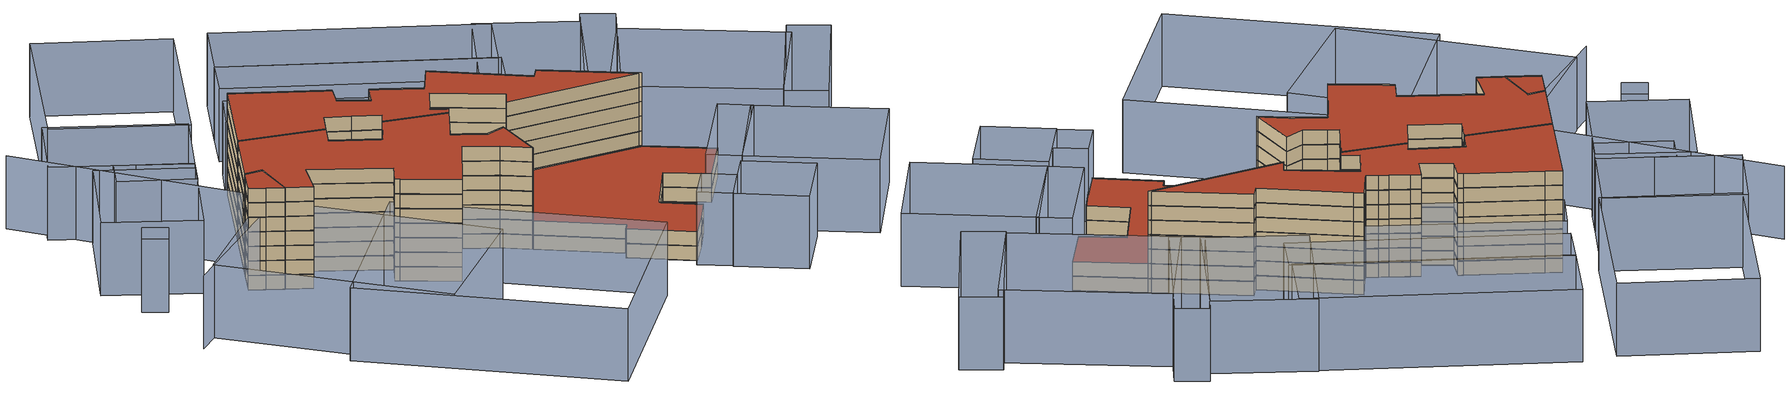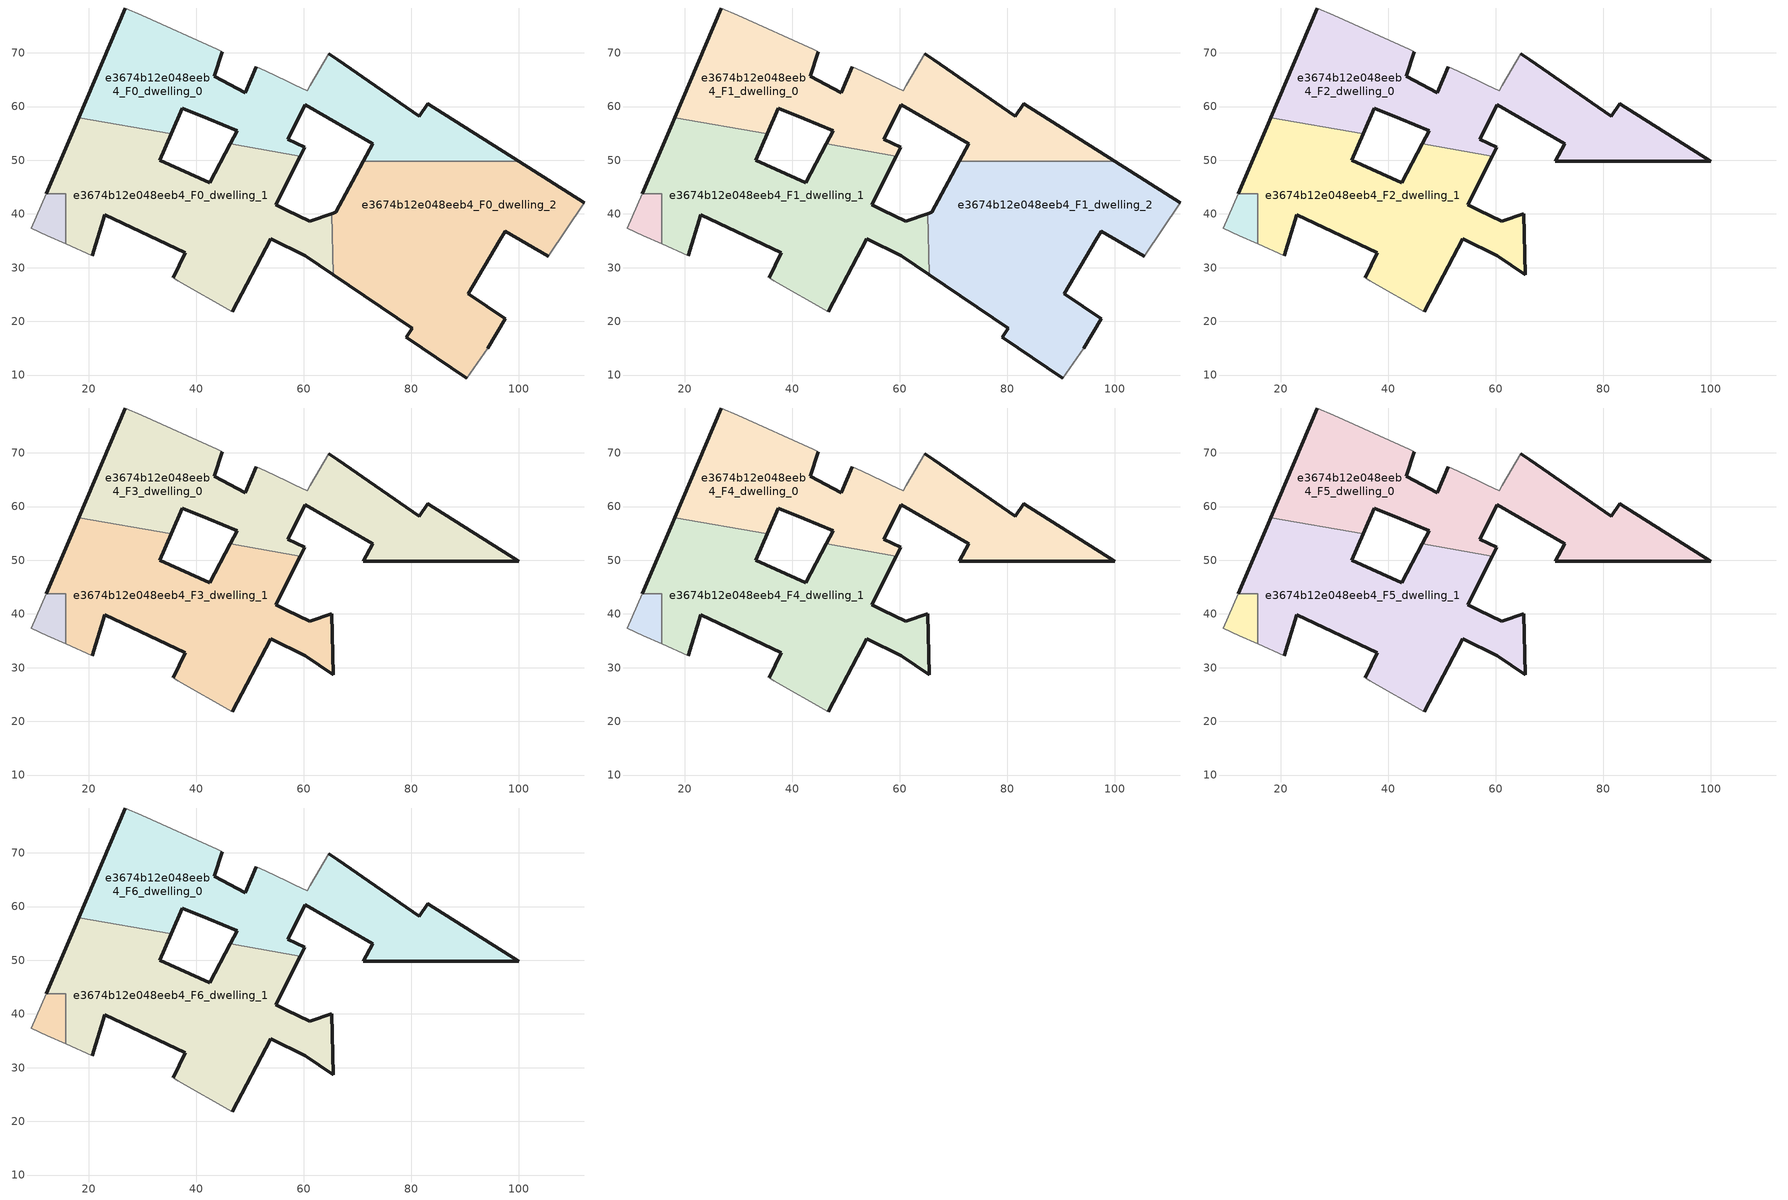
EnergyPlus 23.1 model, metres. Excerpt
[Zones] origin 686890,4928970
e3674b12e048eeb4_F0_dwelling_0
 floor ground (EU_floor_Construction): 100.01,49.8 83.11,60.48 81.51,58.16 66.29,68.72 64.63,69.87 61.23,63.95 60.64,62.93 58.44,63.97 56.71,64.78 52.98,66.54 51.15,67.4 49.09,62.6 43.3,65.66 44.86,70.22 43.85,70.68 29.83,76.98 26.78,78.35 18.08,57.95 35.32,54.96 37.35,59.65 42.24,57.7 47.65,55.53 46.34,53.04 59.38,50.78 60.2,52.39 56.98,53.87 60.31,60.36 72.86,53.03 71.11,49.8 z0
 wall outside (EU_wall_Construction): 71.11,49.8 72.86,53.03 60.31,60.36 56.98,53.87 60.2,52.39 59.38,50.78 / 46.34,53.04 47.65,55.53 42.24,57.7 37.35,59.65 35.32,54.96 / 18.08,57.95 26.78,78.35 / 44.86,70.22 43.3,65.66 49.09,62.6 51.15,67.4 / 64.63,69.87 66.29,68.72 81.51,58.16 83.11,60.48 100.01,49.8 z0:3
 wall adiabatic (EU_wall_Construction): 26.78,78.35 29.83,76.98 43.85,70.68 44.86,70.22 / 51.15,67.4 52.98,66.54 56.71,64.78 58.44,63.97 60.64,62.93 61.23,63.95 64.63,69.87 z0:3
 wall to e3674b12e048eeb4_F0_dwelling_2 (EU_wall_Construction): 100.01,49.8 71.11,49.8 z0:3
 wall to e3674b12e048eeb4_F0_dwelling_1 (EU_wall_Construction): 59.38,50.78 46.34,53.04 / 35.32,54.96 18.08,57.95 z0:3
e3674b12e048eeb4_F0_dwelling_1
 floor ground (EU_floor_Construction): 65.51,28.68 65.23,40.03 61.15,38.6 56.82,40.73 54.76,41.74 59.38,50.78 46.34,53.04 42.51,45.77 33.17,50 35.32,54.96 18.08,57.95 17.59,56.8 12.02,43.74 15.68,43.74 15.68,34.43 20.57,32.19 22.9,39.88 37.9,32.77 35.69,28.11 36.53,27.53 46.72,21.82 53.88,35.35 60.3,32.21 z0
 wall outside (EU_wall_Construction): 12.02,43.74 17.59,56.8 18.08,57.95 / 35.32,54.96 33.17,50 42.51,45.77 46.34,53.04 / 59.38,50.78 54.76,41.74 56.82,40.73 61.15,38.6 65.23,40.03 / 65.51,28.68 60.3,32.21 53.88,35.35 46.72,21.82 / 35.69,28.11 37.9,32.77 22.9,39.88 20.57,32.19 z0:3
 wall adiabatic (EU_wall_Construction): 46.72,21.82 36.53,27.53 35.69,28.11 / 20.57,32.19 15.68,34.43 z0:3
 wall to e3674b12e048eeb4_F0_circulation (EU_wall_Construction): 15.68,34.43 15.68,43.74 12.02,43.74 z0:3
 wall to e3674b12e048eeb4_F0_dwelling_2 (EU_wall_Construction): 65.23,40.03 65.51,28.68 z0:3
e3674b12e048eeb4_F0_dwelling_2
 floor ground (EU_floor_Construction): 97.51,20.45 90.6,25.19 96.52,35.07 97.55,36.79 105.5,32.09 112.18,42.12 100.01,49.8 71.11,49.8 69.71,47.22 65.94,40.28 65.23,40.03 65.51,28.68 80.18,18.76 79.09,17.04 90.37,9.46 94.22,15.02 z0
 wall outside (EU_wall_Construction): 105.5,32.09 97.55,36.79 96.52,35.07 90.6,25.19 97.51,20.45 94.22,15.02 / 90.37,9.46 79.09,17.04 80.18,18.76 65.51,28.68 / 65.23,40.03 65.94,40.28 69.71,47.22 71.11,49.8 / 100.01,49.8 112.18,42.12 z0:3
 wall adiabatic (EU_wall_Construction): 94.22,15.02 90.37,9.46 / 112.18,42.12 105.5,32.09 z0:3
e3674b12e048eeb4_F0_circulation
 floor ground (EU_floor_Construction): 15.68,34.43 15.68,43.74 12.02,43.74 9.29,37.35 12.27,35.99 z0
 wall adiabatic (EU_wall_Construction): 15.68,34.43 12.27,35.99 9.29,37.35 12.02,43.74 z0:3
e3674b12e048eeb4_F1_dwelling_0
 floor to e3674b12e048eeb4_F0_dwelling_0 (EU_floor_Construction): 100.01,49.8 83.11,60.48 81.51,58.16 66.29,68.72 64.63,69.87 61.23,63.95 60.64,62.93 58.44,63.97 56.71,64.78 52.98,66.54 51.15,67.4 49.09,62.6 43.3,65.66 44.86,70.22 43.85,70.68 29.83,76.98 26.78,78.35 18.08,57.95 35.32,54.96 37.35,59.65 42.24,57.7 47.65,55.53 46.34,53.04 59.38,50.78 60.2,52.39 56.98,53.87 60.31,60.36 72.86,53.03 71.11,49.8 z3
 wall outside (EU_wall_Construction): 71.11,49.8 72.86,53.03 60.31,60.36 56.98,53.87 60.2,52.39 59.38,50.78 / 46.34,53.04 47.65,55.53 42.24,57.7 37.35,59.65 35.32,54.96 / 18.08,57.95 26.78,78.35 / 44.86,70.22 43.3,65.66 49.09,62.6 51.15,67.4 / 64.63,69.87 66.29,68.72 81.51,58.16 83.11,60.48 100.01,49.8 z3:6
 wall adiabatic (EU_wall_Construction): 26.78,78.35 29.83,76.98 43.85,70.68 44.86,70.22 / 51.15,67.4 52.98,66.54 56.71,64.78 58.44,63.97 60.64,62.93 61.23,63.95 64.63,69.87 z3:6
 wall to e3674b12e048eeb4_F1_dwelling_2 (EU_wall_Construction): 100.01,49.8 71.11,49.8 z3:6
 wall to e3674b12e048eeb4_F1_dwelling_1 (EU_wall_Construction): 59.38,50.78 46.34,53.04 / 35.32,54.96 18.08,57.95 z3:6
e3674b12e048eeb4_F1_dwelling_1
 floor to e3674b12e048eeb4_F0_dwelling_1 (EU_floor_Construction): 65.51,28.68 65.23,40.03 61.15,38.6 56.82,40.73 54.76,41.74 59.38,50.78 46.34,53.04 42.51,45.77 33.17,50 35.32,54.96 18.08,57.95 17.59,56.8 12.02,43.74 15.68,43.74 15.68,34.43 20.57,32.19 22.9,39.88 37.9,32.77 35.69,28.11 36.53,27.53 46.72,21.82 53.88,35.35 60.3,32.21 z3
 wall outside (EU_wall_Construction): 12.02,43.74 17.59,56.8 18.08,57.95 / 35.32,54.96 33.17,50 42.51,45.77 46.34,53.04 / 59.38,50.78 54.76,41.74 56.82,40.73 61.15,38.6 65.23,40.03 / 65.51,28.68 60.3,32.21 53.88,35.35 46.72,21.82 / 35.69,28.11 37.9,32.77 22.9,39.88 20.57,32.19 z3:6
 wall adiabatic (EU_wall_Construction): 46.72,21.82 36.53,27.53 35.69,28.11 / 20.57,32.19 15.68,34.43 z3:6
 wall to e3674b12e048eeb4_F1_circulation (EU_wall_Construction): 15.68,34.43 15.68,43.74 12.02,43.74 z3:6
 wall to e3674b12e048eeb4_F1_dwelling_2 (EU_wall_Construction): 65.23,40.03 65.51,28.68 z3:6
e3674b12e048eeb4_F1_dwelling_2
 floor to e3674b12e048eeb4_F0_dwelling_2 (EU_floor_Construction): 97.51,20.45 90.6,25.19 96.52,35.07 97.55,36.79 105.5,32.09 112.18,42.12 100.01,49.8 71.11,49.8 69.71,47.22 65.94,40.28 65.23,40.03 65.51,28.68 80.18,18.76 79.09,17.04 90.37,9.46 94.22,15.02 z3
 wall outside (EU_wall_Construction): 105.5,32.09 97.55,36.79 96.52,35.07 90.6,25.19 97.51,20.45 94.22,15.02 / 90.37,9.46 79.09,17.04 80.18,18.76 65.51,28.68 / 65.23,40.03 65.94,40.28 69.71,47.22 71.11,49.8 / 100.01,49.8 112.18,42.12 z3:6
 wall adiabatic (EU_wall_Construction): 94.22,15.02 90.37,9.46 / 112.18,42.12 105.5,32.09 z3:6
 roof outside (EU_roof_Construction): 112.18,42.12 105.5,32.09 97.55,36.79 96.52,35.07 90.6,25.19 97.51,20.45 94.22,15.02 90.37,9.46 79.09,17.04 80.18,18.76 65.51,28.68 65.23,40.03 65.94,40.28 69.71,47.22 71.11,49.8 100.01,49.8 z6
e3674b12e048eeb4_F1_circulation
 floor to e3674b12e048eeb4_F0_circulation (EU_floor_Construction): 15.68,34.43 15.68,43.74 12.02,43.74 9.29,37.35 12.27,35.99 z3
 wall adiabatic (EU_wall_Construction): 15.68,34.43 12.27,35.99 9.29,37.35 12.02,43.74 z3:6
e3674b12e048eeb4_F2_dwelling_0
 floor to e3674b12e048eeb4_F1_dwelling_0 (EU_floor_Construction): 100.01,49.8 83.11,60.48 81.51,58.16 66.29,68.72 64.63,69.87 61.23,63.95 60.64,62.93 58.44,63.97 56.71,64.78 52.98,66.54 51.15,67.4 49.09,62.6 43.3,65.66 44.86,70.22 43.85,70.68 29.83,76.98 26.78,78.35 18.08,57.95 35.32,54.96 37.35,59.65 42.24,57.7 47.65,55.53 46.34,53.04 59.38,50.78 60.2,52.39 56.98,53.87 60.31,60.36 72.86,53.03 71.11,49.8 z6
 wall outside (EU_wall_Construction): 46.34,53.04 47.65,55.53 42.24,57.7 37.35,59.65 35.32,54.96 / 18.08,57.95 26.78,78.35 / 44.86,70.22 43.3,65.66 49.09,62.6 51.15,67.4 / 64.63,69.87 66.29,68.72 81.51,58.16 83.11,60.48 100.01,49.8 71.11,49.8 72.86,53.03 60.31,60.36 56.98,53.87 60.2,52.39 59.38,50.78 z6:9
 wall adiabatic (EU_wall_Construction): 26.78,78.35 29.83,76.98 43.85,70.68 44.86,70.22 / 51.15,67.4 52.98,66.54 56.71,64.78 58.44,63.97 60.64,62.93 61.23,63.95 64.63,69.87 z6:9
 wall to e3674b12e048eeb4_F2_dwelling_1 (EU_wall_Construction): 59.38,50.78 46.34,53.04 / 35.32,54.96 18.08,57.95 z6:9
e3674b12e048eeb4_F2_dwelling_1
 floor to e3674b12e048eeb4_F1_dwelling_1 (EU_floor_Construction): 65.51,28.68 65.23,40.03 61.15,38.6 56.82,40.73 54.76,41.74 59.38,50.78 46.34,53.04 42.51,45.77 33.17,50 35.32,54.96 18.08,57.95 17.59,56.8 12.02,43.74 15.68,43.74 15.68,34.43 20.57,32.19 22.9,39.88 37.9,32.77 35.69,28.11 36.53,27.53 46.72,21.82 53.88,35.35 60.3,32.21 z6
 wall outside (EU_wall_Construction): 12.02,43.74 17.59,56.8 18.08,57.95 / 35.32,54.96 33.17,50 42.51,45.77 46.34,53.04 / 59.38,50.78 54.76,41.74 56.82,40.73 61.15,38.6 65.23,40.03 65.51,28.68 60.3,32.21 53.88,35.35 46.72,21.82 / 35.69,28.11 37.9,32.77 22.9,39.88 20.57,32.19 z6:9
 wall adiabatic (EU_wall_Construction): 46.72,21.82 36.53,27.53 35.69,28.11 / 20.57,32.19 15.68,34.43 z6:9
 wall to e3674b12e048eeb4_F2_circulation (EU_wall_Construction): 15.68,34.43 15.68,43.74 12.02,43.74 z6:9
e3674b12e048eeb4_F2_circulation
 floor to e3674b12e048eeb4_F1_circulation (EU_floor_Construction): 15.68,34.43 15.68,43.74 12.02,43.74 9.29,37.35 12.27,35.99 z6
 wall adiabatic (EU_wall_Construction): 15.68,34.43 12.27,35.99 9.29,37.35 12.02,43.74 z6:9
e3674b12e048eeb4_F3_dwelling_0
 floor to e3674b12e048eeb4_F2_dwelling_0 (EU_floor_Construction): 100.01,49.8 83.11,60.48 81.51,58.16 66.29,68.72 64.63,69.87 61.23,63.95 60.64,62.93 58.44,63.97 56.71,64.78 52.98,66.54 51.15,67.4 49.09,62.6 43.3,65.66 44.86,70.22 43.85,70.68 29.83,76.98 26.78,78.35 18.08,57.95 35.32,54.96 37.35,59.65 42.24,57.7 47.65,55.53 46.34,53.04 59.38,50.78 60.2,52.39 56.98,53.87 60.31,60.36 72.86,53.03 71.11,49.8 z9
 wall outside (EU_wall_Construction): 46.34,53.04 47.65,55.53 42.24,57.7 37.35,59.65 35.32,54.96 / 18.08,57.95 26.78,78.35 / 44.86,70.22 43.3,65.66 49.09,62.6 51.15,67.4 / 64.63,69.87 66.29,68.72 81.51,58.16 83.11,60.48 100.01,49.8 71.11,49.8 72.86,53.03 60.31,60.36 56.98,53.87 60.2,52.39 59.38,50.78 z9:12
 wall adiabatic (EU_wall_Construction): 26.78,78.35 29.83,76.98 43.85,70.68 44.86,70.22 / 51.15,67.4 52.98,66.54 56.71,64.78 58.44,63.97 60.64,62.93 61.23,63.95 64.63,69.87 z9:12
 wall to e3674b12e048eeb4_F3_dwelling_1 (EU_wall_Construction): 59.38,50.78 46.34,53.04 / 35.32,54.96 18.08,57.95 z9:12
e3674b12e048eeb4_F3_dwelling_1
 floor to e3674b12e048eeb4_F2_dwelling_1 (EU_floor_Construction): 65.51,28.68 65.23,40.03 61.15,38.6 56.82,40.73 54.76,41.74 59.38,50.78 46.34,53.04 42.51,45.77 33.17,50 35.32,54.96 18.08,57.95 17.59,56.8 12.02,43.74 15.68,43.74 15.68,34.43 20.57,32.19 22.9,39.88 37.9,32.77 35.69,28.11 36.53,27.53 46.72,21.82 53.88,35.35 60.3,32.21 z9
 wall outside (EU_wall_Construction): 12.02,43.74 17.59,56.8 18.08,57.95 / 35.32,54.96 33.17,50 42.51,45.77 46.34,53.04 / 59.38,50.78 54.76,41.74 56.82,40.73 61.15,38.6 65.23,40.03 65.51,28.68 60.3,32.21 53.88,35.35 46.72,21.82 / 35.69,28.11 37.9,32.77 22.9,39.88 20.57,32.19 z9:12
 wall adiabatic (EU_wall_Construction): 46.72,21.82 36.53,27.53 35.69,28.11 / 20.57,32.19 15.68,34.43 z9:12
 wall to e3674b12e048eeb4_F3_circulation (EU_wall_Construction): 15.68,34.43 15.68,43.74 12.02,43.74 z9:12
e3674b12e048eeb4_F3_circulation
 floor to e3674b12e048eeb4_F2_circulation (EU_floor_Construction): 15.68,34.43 15.68,43.74 12.02,43.74 9.29,37.35 12.27,35.99 z9
 wall adiabatic (EU_wall_Construction): 15.68,34.43 12.27,35.99 9.29,37.35 12.02,43.74 z9:12
e3674b12e048eeb4_F4_dwelling_0
 floor to e3674b12e048eeb4_F3_dwelling_0 (EU_floor_Construction): 100.01,49.8 83.11,60.48 81.51,58.16 66.29,68.72 64.63,69.87 61.23,63.95 60.64,62.93 58.44,63.97 56.71,64.78 52.98,66.54 51.15,67.4 49.09,62.6 43.3,65.66 44.86,70.22 43.85,70.68 29.83,76.98 26.78,78.35 18.08,57.95 35.32,54.96 37.35,59.65 42.24,57.7 47.65,55.53 46.34,53.04 59.38,50.78 60.2,52.39 56.98,53.87 60.31,60.36 72.86,53.03 71.11,49.8 z12
 wall outside (EU_wall_Construction): 46.34,53.04 47.65,55.53 42.24,57.7 37.35,59.65 35.32,54.96 / 18.08,57.95 26.78,78.35 / 44.86,70.22 43.3,65.66 49.09,62.6 51.15,67.4 / 64.63,69.87 66.29,68.72 81.51,58.16 83.11,60.48 100.01,49.8 71.11,49.8 72.86,53.03 60.31,60.36 56.98,53.87 60.2,52.39 59.38,50.78 z12:15
 wall adiabatic (EU_wall_Construction): 26.78,78.35 29.83,76.98 43.85,70.68 44.86,70.22 / 51.15,67.4 52.98,66.54 56.71,64.78 58.44,63.97 60.64,62.93 61.23,63.95 64.63,69.87 z12:15
 wall to e3674b12e048eeb4_F4_dwelling_1 (EU_wall_Construction): 59.38,50.78 46.34,53.04 / 35.32,54.96 18.08,57.95 z12:15
e3674b12e048eeb4_F4_dwelling_1
 floor to e3674b12e048eeb4_F3_dwelling_1 (EU_floor_Construction): 65.51,28.68 65.23,40.03 61.15,38.6 56.82,40.73 54.76,41.74 59.38,50.78 46.34,53.04 42.51,45.77 33.17,50 35.32,54.96 18.08,57.95 17.59,56.8 12.02,43.74 15.68,43.74 15.68,34.43 20.57,32.19 22.9,39.88 37.9,32.77 35.69,28.11 36.53,27.53 46.72,21.82 53.88,35.35 60.3,32.21 z12
 wall outside (EU_wall_Construction): 12.02,43.74 17.59,56.8 18.08,57.95 / 35.32,54.96 33.17,50 42.51,45.77 46.34,53.04 / 59.38,50.78 54.76,41.74 56.82,40.73 61.15,38.6 65.23,40.03 65.51,28.68 60.3,32.21 53.88,35.35 46.72,21.82 / 35.69,28.11 37.9,32.77 22.9,39.88 20.57,32.19 z12:15
 wall adiabatic (EU_wall_Construction): 46.72,21.82 36.53,27.53 35.69,28.11 / 20.57,32.19 15.68,34.43 z12:15
 wall to e3674b12e048eeb4_F4_circulation (EU_wall_Construction): 15.68,34.43 15.68,43.74 12.02,43.74 z12:15
e3674b12e048eeb4_F4_circulation
 floor to e3674b12e048eeb4_F3_circulation (EU_floor_Construction): 15.68,34.43 15.68,43.74 12.02,43.74 9.29,37.35 12.27,35.99 z12
 wall adiabatic (EU_wall_Construction): 15.68,34.43 12.27,35.99 9.29,37.35 12.02,43.74 z12:15
e3674b12e048eeb4_F5_dwelling_0
 floor to e3674b12e048eeb4_F4_dwelling_0 (EU_floor_Construction): 100.01,49.8 83.11,60.48 81.51,58.16 66.29,68.72 64.63,69.87 61.23,63.95 60.64,62.93 58.44,63.97 56.71,64.78 52.98,66.54 51.15,67.4 49.09,62.6 43.3,65.66 44.86,70.22 43.85,70.68 29.83,76.98 26.78,78.35 18.08,57.95 35.32,54.96 37.35,59.65 42.24,57.7 47.65,55.53 46.34,53.04 59.38,50.78 60.2,52.39 56.98,53.87 60.31,60.36 72.86,53.03 71.11,49.8 z15
 wall outside (EU_wall_Construction): 46.34,53.04 47.65,55.53 42.24,57.7 37.35,59.65 35.32,54.96 / 18.08,57.95 26.78,78.35 / 44.86,70.22 43.3,65.66 49.09,62.6 51.15,67.4 / 64.63,69.87 66.29,68.72 81.51,58.16 83.11,60.48 100.01,49.8 71.11,49.8 72.86,53.03 60.31,60.36 56.98,53.87 60.2,52.39 59.38,50.78 z15:18
 wall adiabatic (EU_wall_Construction): 26.78,78.35 29.83,76.98 43.85,70.68 44.86,70.22 / 51.15,67.4 52.98,66.54 56.71,64.78 58.44,63.97 60.64,62.93 61.23,63.95 64.63,69.87 z15:18
 wall to e3674b12e048eeb4_F5_dwelling_1 (EU_wall_Construction): 59.38,50.78 46.34,53.04 / 35.32,54.96 18.08,57.95 z15:18
e3674b12e048eeb4_F5_dwelling_1
 floor to e3674b12e048eeb4_F4_dwelling_1 (EU_floor_Construction): 65.51,28.68 65.23,40.03 61.15,38.6 56.82,40.73 54.76,41.74 59.38,50.78 46.34,53.04 42.51,45.77 33.17,50 35.32,54.96 18.08,57.95 17.59,56.8 12.02,43.74 15.68,43.74 15.68,34.43 20.57,32.19 22.9,39.88 37.9,32.77 35.69,28.11 36.53,27.53 46.72,21.82 53.88,35.35 60.3,32.21 z15
 wall outside (EU_wall_Construction): 12.02,43.74 17.59,56.8 18.08,57.95 / 35.32,54.96 33.17,50 42.51,45.77 46.34,53.04 / 59.38,50.78 54.76,41.74 56.82,40.73 61.15,38.6 65.23,40.03 65.51,28.68 60.3,32.21 53.88,35.35 46.72,21.82 / 35.69,28.11 37.9,32.77 22.9,39.88 20.57,32.19 z15:18
 wall adiabatic (EU_wall_Construction): 46.72,21.82 36.53,27.53 35.69,28.11 / 20.57,32.19 15.68,34.43 z15:18
 wall to e3674b12e048eeb4_F5_circulation (EU_wall_Construction): 15.68,34.43 15.68,43.74 12.02,43.74 z15:18
e3674b12e048eeb4_F5_circulation
 floor to e3674b12e048eeb4_F4_circulation (EU_floor_Construction): 15.68,34.43 15.68,43.74 12.02,43.74 9.29,37.35 12.27,35.99 z15
 wall adiabatic (EU_wall_Construction): 15.68,34.43 12.27,35.99 9.29,37.35 12.02,43.74 z15:18
e3674b12e048eeb4_F6_dwelling_0
 floor to e3674b12e048eeb4_F5_dwelling_0 (EU_floor_Construction): 100.01,49.8 83.11,60.48 81.51,58.16 66.29,68.72 64.63,69.87 61.23,63.95 60.64,62.93 58.44,63.97 56.71,64.78 52.98,66.54 51.15,67.4 49.09,62.6 43.3,65.66 44.86,70.22 43.85,70.68 29.83,76.98 26.78,78.35 18.08,57.95 35.32,54.96 37.35,59.65 42.24,57.7 47.65,55.53 46.34,53.04 59.38,50.78 60.2,52.39 56.98,53.87 60.31,60.36 72.86,53.03 71.11,49.8 z18
 wall outside (EU_wall_Construction): 46.34,53.04 47.65,55.53 42.24,57.7 37.35,59.65 35.32,54.96 / 18.08,57.95 26.78,78.35 / 44.86,70.22 43.3,65.66 49.09,62.6 51.15,67.4 / 64.63,69.87 66.29,68.72 81.51,58.16 83.11,60.48 100.01,49.8 71.11,49.8 72.86,53.03 60.31,60.36 56.98,53.87 60.2,52.39 59.38,50.78 z18:21
 wall adiabatic (EU_wall_Construction): 26.78,78.35 29.83,76.98 43.85,70.68 44.86,70.22 / 51.15,67.4 52.98,66.54 56.71,64.78 58.44,63.97 60.64,62.93 61.23,63.95 64.63,69.87 z18:21
 wall to e3674b12e048eeb4_F6_dwelling_1 (EU_wall_Construction): 59.38,50.78 46.34,53.04 / 35.32,54.96 18.08,57.95 z18:21
 roof outside (EU_roof_Construction): 83.11,60.48 100.01,49.8 71.11,49.8 72.86,53.03 60.31,60.36 56.98,53.87 60.2,52.39 59.38,50.78 46.34,53.04 47.65,55.53 42.24,57.7 37.35,59.65 35.32,54.96 18.08,57.95 26.78,78.35 29.83,76.98 43.85,70.68 44.86,70.22 43.3,65.66 49.09,62.6 51.15,67.4 52.98,66.54 56.71,64.78 58.44,63.97 60.64,62.93 61.23,63.95 64.63,69.87 66.29,68.72 81.51,58.16 z21
e3674b12e048eeb4_F6_dwelling_1
 floor to e3674b12e048eeb4_F5_dwelling_1 (EU_floor_Construction): 65.51,28.68 65.23,40.03 61.15,38.6 56.82,40.73 54.76,41.74 59.38,50.78 46.34,53.04 42.51,45.77 33.17,50 35.32,54.96 18.08,57.95 17.59,56.8 12.02,43.74 15.68,43.74 15.68,34.43 20.57,32.19 22.9,39.88 37.9,32.77 35.69,28.11 36.53,27.53 46.72,21.82 53.88,35.35 60.3,32.21 z18
 wall outside (EU_wall_Construction): 12.02,43.74 17.59,56.8 18.08,57.95 / 35.32,54.96 33.17,50 42.51,45.77 46.34,53.04 / 59.38,50.78 54.76,41.74 56.82,40.73 61.15,38.6 65.23,40.03 65.51,28.68 60.3,32.21 53.88,35.35 46.72,21.82 / 35.69,28.11 37.9,32.77 22.9,39.88 20.57,32.19 z18:21
 wall adiabatic (EU_wall_Construction): 46.72,21.82 36.53,27.53 35.69,28.11 / 20.57,32.19 15.68,34.43 z18:21
 wall to e3674b12e048eeb4_F6_circulation (EU_wall_Construction): 15.68,34.43 15.68,43.74 12.02,43.74 z18:21
 roof outside (EU_roof_Construction): 59.38,50.78 54.76,41.74 56.82,40.73 61.15,38.6 65.23,40.03 65.51,28.68 60.3,32.21 53.88,35.35 46.72,21.82 36.53,27.53 35.69,28.11 37.9,32.77 22.9,39.88 20.57,32.19 15.68,34.43 15.68,43.74 12.02,43.74 17.59,56.8 18.08,57.95 35.32,54.96 33.17,50 42.51,45.77 46.34,53.04 z21
e3674b12e048eeb4_F6_circulation
 floor to e3674b12e048eeb4_F5_circulation (EU_floor_Construction): 15.68,34.43 15.68,43.74 12.02,43.74 9.29,37.35 12.27,35.99 z18
 wall adiabatic (EU_wall_Construction): 15.68,34.43 12.27,35.99 9.29,37.35 12.02,43.74 z18:21
 roof outside (EU_roof_Construction): 15.68,43.74 15.68,34.43 12.27,35.99 9.29,37.35 12.02,43.74 z21
shading: -17.28,84.27 18.46,42.62 / 18.46,42.62 -10.91,17.42 / -13.16,37.87 -10.61,42.64 / -10.61,42.64 -6.13,40.24 / -6.13,40.24 -8.68,35.47 / -8.68,35.47 -13.16,37.87 / 11.44,62.45 1.28,40.22 / 1.28,40.22 -16.32,48.27 / -16.32,48.27 -6.16,70.49 / -6.16,70.49 11.44,62.45 / 36.24,31.29 77.74,-1.93 / 77.74,-1.93 52.29,-33.73 / 52.29,-33.73 10.79,-0.52 / 10.79,-0.52 36.24,31.29 / 115.6,8.99 107.15,-3.78 / 107.15,-3.78 95.09,4.2 / 95.09,4.2 103.54,16.97 / 103.54,16.97 115.6,8.99 / 99.92,11.5 95.17,4.25 / 95.17,4.25 89.42,8.01 / 89.42,8.01 94.17,15.27 / 94.17,15.27 99.92,11.5 / 26.75,-12.39 -6.89,21.08 / -6.89,21.08 15.37,43.46 / 15.37,43.46 49.01,9.98 / 49.01,9.98 26.75,-12.39 / 117.46,38.78 139.49,24.88 / 139.49,24.88 126.84,4.85 / 126.84,4.85 104.82,18.75 / 104.82,18.75 117.46,38.78 / 117.93,38.49 104.82,18.75 / 104.82,18.75 99.07,22.57 / 99.07,22.57 112.18,42.31 / 112.18,42.31 117.93,38.49 / 126.17,41.89 140.88,68.46 / 140.88,68.46 148.33,64.33 / 148.33,64.33 133.62,37.76 / 133.62,37.76 126.17,41.89 / 140.24,64.97 126.36,42.23 / 126.36,42.23 98.14,59.46 / 98.14,59.46 112.02,82.2 / 112.02,82.2 140.24,64.97 / 9.4,57.72 -4.68,63.9 / -4.68,63.9 -1.73,70.63 / -1.73,70.63 12.36,64.45 / 12.36,64.45 9.4,57.72 / 115.18,88.31 100.32,58.51 / 100.32,58.51 94.25,61.54 / 94.25,61.54 109.11,91.34 / 109.11,91.34 115.18,88.31 / 61.33,62.62 26.58,78.44 / 26.58,78.44 30.61,87.29 / 30.61,87.29 65.36,71.46 / 65.36,71.46 61.33,62.62 / 12.3,64.29 -12.88,75.78 / -12.88,75.78 -5.2,92.62 / -5.2,92.62 19.98,81.13 / 19.98,81.13 12.3,64.29 / 107.65,88.42 95.25,61.59 / 95.25,61.59 76.6,70.21 / 76.6,70.21 89,97.04 / 89,97.04 107.65,88.42 / 36.8,102.11 86.63,80.66 / 86.63,80.66 82.6,71.3 / 82.6,71.3 32.78,92.75 / 32.78,92.75 36.8,102.11 / 85.91,80.61 36.74,101.96 / 36.74,101.96 43.13,116.68 / 43.13,116.68 92.3,95.33 / 92.3,95.33 85.91,80.61 / -4.61,91.36 11.28,128.09 / 11.28,128.09 36.18,117.31 / 36.18,117.31 20.29,80.58 / 20.29,80.58 -4.61,91.36 z0:15
[Building]
EU S2 Campaign: North Axis=0; Terrain=City; Solar Distribution=FullExterior
[Site:Location]
Bologna: Latitude=44.5; Longitude=11.25; Time Zone=1; Elevation=37
[SizingPeriod:WeatherFileDays]
AnnualSizingPeriod: Begin Month=1; Begin Day of Month=1; End Month=12; End Day of Month=31; Day of Week for Start Day=Monday; Use Weather File Daylight Saving Period=No; Use Weather File Rain and Snow Indicators=No
[MATERIAL]
EU_InternalMass_Material: Roughness=MediumRough; Thickness=0.1; Conductivity=1; Density=1800; Specific Heat=900; Thermal Absorptance=0.9; Solar Absorptance=0.7; Visible Absorptance=0.7
[MATERIAL:NOMASS] Roughness=MediumRough; Thermal Absorptance=0.9; Solar Absorptance=0.7; Visible Absorptance=0.7
Name | Thermal Resistance
EU_wall_NoMass | 0.905828
EU_roof_NoMass | 0.37593
EU_floor_NoMass | 0.67114
[CONSTRUCTION]
EU_wall_Construction: EU_wall_NoMass
EU_roof_Construction: EU_roof_NoMass
EU_floor_Construction: EU_floor_NoMass
EU_InternalMass_Construction: EU_InternalMass_Material
[ZONE] Type=1; Multiplier=1; Ceiling Height=autocalculate; Floor Area=autocalculate; Part of Total Floor Area=Yes
Name | Volume
e3674b12e048eeb4_F0_dwelling_0; e3674b12e048eeb4_F1_dwelling_0; e3674b12e048eeb4_F2_dwelling_0; e3674b12e048eeb4_F3_dwelling_0; e3674b12e048eeb4_F4_dwelling_0; e3674b12e048eeb4_F5_dwelling_0; e3674b12e048eeb4_F6_dwelling_0 | 2745.31
e3674b12e048eeb4_F0_dwelling_1; e3674b12e048eeb4_F1_dwelling_1; e3674b12e048eeb4_F2_dwelling_1; e3674b12e048eeb4_F3_dwelling_1; e3674b12e048eeb4_F4_dwelling_1; e3674b12e048eeb4_F5_dwelling_1; e3674b12e048eeb4_F6_dwelling_1 | 2866.15
e3674b12e048eeb4_F0_dwelling_2; e3674b12e048eeb4_F1_dwelling_2 | 3262.86
e3674b12e048eeb4_F0_circulation; e3674b12e048eeb4_F1_circulation; e3674b12e048eeb4_F2_circulation; e3674b12e048eeb4_F3_circulation; e3674b12e048eeb4_F4_circulation; e3674b12e048eeb4_F5_circulation; e3674b12e048eeb4_F6_circulation | 124.293
[INTERNALMASS] Construction=EU_InternalMass_Construction
Name | Zone or ZoneList | Surface Area
e3674b12e048eeb4_F0_dwelling_0_EU_InternalMass | e3674b12e048eeb4_F0_dwelling_0 | 899.182
e3674b12e048eeb4_F0_dwelling_1_EU_InternalMass | e3674b12e048eeb4_F0_dwelling_1 | 898.798
e3674b12e048eeb4_F0_dwelling_2_EU_InternalMass | e3674b12e048eeb4_F0_dwelling_2 | 881.865
e3674b12e048eeb4_F1_dwelling_0_EU_InternalMass | e3674b12e048eeb4_F1_dwelling_0 | 899.182
e3674b12e048eeb4_F1_dwelling_1_EU_InternalMass | e3674b12e048eeb4_F1_dwelling_1 | 898.798
e3674b12e048eeb4_F1_dwelling_2_EU_InternalMass | e3674b12e048eeb4_F1_dwelling_2 | 881.865
e3674b12e048eeb4_F2_dwelling_0_EU_InternalMass | e3674b12e048eeb4_F2_dwelling_0 | 1237.94
e3674b12e048eeb4_F2_dwelling_1_EU_InternalMass | e3674b12e048eeb4_F2_dwelling_1 | 1237.94
e3674b12e048eeb4_F3_dwelling_0_EU_InternalMass | e3674b12e048eeb4_F3_dwelling_0 | 1237.94
e3674b12e048eeb4_F3_dwelling_1_EU_InternalMass | e3674b12e048eeb4_F3_dwelling_1 | 1237.94
e3674b12e048eeb4_F4_dwelling_0_EU_InternalMass | e3674b12e048eeb4_F4_dwelling_0 | 1237.94
e3674b12e048eeb4_F4_dwelling_1_EU_InternalMass | e3674b12e048eeb4_F4_dwelling_1 | 1237.94
e3674b12e048eeb4_F5_dwelling_0_EU_InternalMass | e3674b12e048eeb4_F5_dwelling_0 | 1237.94
e3674b12e048eeb4_F5_dwelling_1_EU_InternalMass | e3674b12e048eeb4_F5_dwelling_1 | 1237.94
e3674b12e048eeb4_F6_dwelling_0_EU_InternalMass | e3674b12e048eeb4_F6_dwelling_0 | 1237.94
e3674b12e048eeb4_F6_dwelling_1_EU_InternalMass | e3674b12e048eeb4_F6_dwelling_1 | 1237.94
[OTHEREQUIPMENT] Fuel Type=Electricity; Design Level Calculation Method=Watts/Area; Power per Zone Floor Area=1; Fraction Latent=0; Fraction Radiant=0; Fraction Lost=0; Carbon Dioxide Generation Rate=0; EndUse Subcategory=EU_Step8_InternalGains
Name | Zone or ZoneList or Space or SpaceList | Schedule
EU_Step8_InternalGain_e3674b12e048eeb4_F0_dwelling_0_f000 | e3674b12e048eeb4_F0_dwelling_0 | EU_Step8_GainSchedule_e3674b12e048eeb4_F0_dwelling_0_f000
EU_Step8_InternalGain_e3674b12e048eeb4_F0_dwelling_1_f000 | e3674b12e048eeb4_F0_dwelling_1 | EU_Step8_GainSchedule_e3674b12e048eeb4_F0_dwelling_1_f000
EU_Step8_InternalGain_e3674b12e048eeb4_F0_dwelling_2_f000 | e3674b12e048eeb4_F0_dwelling_2 | EU_Step8_GainSchedule_e3674b12e048eeb4_F0_dwelling_2_f000
EU_Step8_InternalGain_e3674b12e048eeb4_F1_dwelling_0_f000 | e3674b12e048eeb4_F1_dwelling_0 | EU_Step8_GainSchedule_e3674b12e048eeb4_F1_dwelling_0_f000
EU_Step8_InternalGain_e3674b12e048eeb4_F1_dwelling_1_f000 | e3674b12e048eeb4_F1_dwelling_1 | EU_Step8_GainSchedule_e3674b12e048eeb4_F1_dwelling_1_f000
EU_Step8_InternalGain_e3674b12e048eeb4_F1_dwelling_2_f000 | e3674b12e048eeb4_F1_dwelling_2 | EU_Step8_GainSchedule_e3674b12e048eeb4_F1_dwelling_2_f000
EU_Step8_InternalGain_e3674b12e048eeb4_F2_dwelling_0_f000 | e3674b12e048eeb4_F2_dwelling_0 | EU_Step8_GainSchedule_e3674b12e048eeb4_F2_dwelling_0_f000
EU_Step8_InternalGain_e3674b12e048eeb4_F2_dwelling_1_f000 | e3674b12e048eeb4_F2_dwelling_1 | EU_Step8_GainSchedule_e3674b12e048eeb4_F2_dwelling_1_f000
EU_Step8_InternalGain_e3674b12e048eeb4_F3_dwelling_0_f000 | e3674b12e048eeb4_F3_dwelling_0 | EU_Step8_GainSchedule_e3674b12e048eeb4_F3_dwelling_0_f000
EU_Step8_InternalGain_e3674b12e048eeb4_F3_dwelling_1_f000 | e3674b12e048eeb4_F3_dwelling_1 | EU_Step8_GainSchedule_e3674b12e048eeb4_F3_dwelling_1_f000
EU_Step8_InternalGain_e3674b12e048eeb4_F4_dwelling_0_f000 | e3674b12e048eeb4_F4_dwelling_0 | EU_Step8_GainSchedule_e3674b12e048eeb4_F4_dwelling_0_f000
EU_Step8_InternalGain_e3674b12e048eeb4_F4_dwelling_1_f000 | e3674b12e048eeb4_F4_dwelling_1 | EU_Step8_GainSchedule_e3674b12e048eeb4_F4_dwelling_1_f000
EU_Step8_InternalGain_e3674b12e048eeb4_F5_dwelling_0_f000 | e3674b12e048eeb4_F5_dwelling_0 | EU_Step8_GainSchedule_e3674b12e048eeb4_F5_dwelling_0_f000
EU_Step8_InternalGain_e3674b12e048eeb4_F5_dwelling_1_f000 | e3674b12e048eeb4_F5_dwelling_1 | EU_Step8_GainSchedule_e3674b12e048eeb4_F5_dwelling_1_f000
EU_Step8_InternalGain_e3674b12e048eeb4_F6_dwelling_0_f000 | e3674b12e048eeb4_F6_dwelling_0 | EU_Step8_GainSchedule_e3674b12e048eeb4_F6_dwelling_0_f000
EU_Step8_InternalGain_e3674b12e048eeb4_F6_dwelling_1_f000 | e3674b12e048eeb4_F6_dwelling_1 | EU_Step8_GainSchedule_e3674b12e048eeb4_F6_dwelling_1_f000
[ZONEINFILTRATION:DESIGNFLOWRATE] Schedule=EU_AlwaysOn; Design Flow Rate Calculation Method=Flow/Area; Flow Rate per Floor Area=0.0005; Constant Term Coefficient=1; Temperature Term Coefficient=0; Velocity Term Coefficient=0; Velocity Squared Term Coefficient=0
Name | Zone or ZoneList or Space or SpaceList
EU_Circulation_Infiltration_e3674b12e048eeb4_F0_circulation | e3674b12e048eeb4_F0_circulation
EU_Circulation_Infiltration_e3674b12e048eeb4_F1_circulation | e3674b12e048eeb4_F1_circulation
EU_Circulation_Infiltration_e3674b12e048eeb4_F2_circulation | e3674b12e048eeb4_F2_circulation
EU_Circulation_Infiltration_e3674b12e048eeb4_F3_circulation | e3674b12e048eeb4_F3_circulation
EU_Circulation_Infiltration_e3674b12e048eeb4_F4_circulation | e3674b12e048eeb4_F4_circulation
EU_Circulation_Infiltration_e3674b12e048eeb4_F5_circulation | e3674b12e048eeb4_F5_circulation
EU_Circulation_Infiltration_e3674b12e048eeb4_F6_circulation | e3674b12e048eeb4_F6_circulation
[ZONEVENTILATION:DESIGNFLOWRATE] Schedule=EU_AlwaysOn; Design Flow Rate Calculation Method=AirChanges/Hour; Air Changes per Hour=0.73129; Ventilation Type=Natural; Fan Pressure Rise=0; Fan Total Efficiency=1; Constant Term Coefficient=1; Temperature Term Coefficient=0; Velocity Term Coefficient=0; Velocity Squared Term Coefficient=0; Minimum Indoor Temperature=-100; Maximum Indoor Temperature=100; Delta Temperature=-100; Minimum Outdoor Temperature=-100; Maximum Outdoor Temperature=100; Maximum Wind Speed=40
Name | Zone or ZoneList or Space or SpaceList
EU_ConstantAir_e3674b12e048eeb4_F0_dwelling_0 | e3674b12e048eeb4_F0_dwelling_0
EU_ConstantAir_e3674b12e048eeb4_F0_dwelling_1 | e3674b12e048eeb4_F0_dwelling_1
EU_ConstantAir_e3674b12e048eeb4_F0_dwelling_2 | e3674b12e048eeb4_F0_dwelling_2
EU_ConstantAir_e3674b12e048eeb4_F1_dwelling_0 | e3674b12e048eeb4_F1_dwelling_0
EU_ConstantAir_e3674b12e048eeb4_F1_dwelling_1 | e3674b12e048eeb4_F1_dwelling_1
EU_ConstantAir_e3674b12e048eeb4_F1_dwelling_2 | e3674b12e048eeb4_F1_dwelling_2
EU_ConstantAir_e3674b12e048eeb4_F2_dwelling_0 | e3674b12e048eeb4_F2_dwelling_0
EU_ConstantAir_e3674b12e048eeb4_F2_dwelling_1 | e3674b12e048eeb4_F2_dwelling_1
EU_ConstantAir_e3674b12e048eeb4_F3_dwelling_0 | e3674b12e048eeb4_F3_dwelling_0
EU_ConstantAir_e3674b12e048eeb4_F3_dwelling_1 | e3674b12e048eeb4_F3_dwelling_1
EU_ConstantAir_e3674b12e048eeb4_F4_dwelling_0 | e3674b12e048eeb4_F4_dwelling_0
EU_ConstantAir_e3674b12e048eeb4_F4_dwelling_1 | e3674b12e048eeb4_F4_dwelling_1
EU_ConstantAir_e3674b12e048eeb4_F5_dwelling_0 | e3674b12e048eeb4_F5_dwelling_0
EU_ConstantAir_e3674b12e048eeb4_F5_dwelling_1 | e3674b12e048eeb4_F5_dwelling_1
EU_ConstantAir_e3674b12e048eeb4_F6_dwelling_0 | e3674b12e048eeb4_F6_dwelling_0
EU_ConstantAir_e3674b12e048eeb4_F6_dwelling_1 | e3674b12e048eeb4_F6_dwelling_1
[HVACTEMPLATE:THERMOSTAT] Constant Heating Setpoint=20; Constant Cooling Setpoint=50
EU_HeatOnly_e3674b12e048eeb4_F0_dwelling_0; EU_HeatOnly_e3674b12e048eeb4_F0_dwelling_1; EU_HeatOnly_e3674b12e048eeb4_F0_dwelling_2; EU_HeatOnly_e3674b12e048eeb4_F1_dwelling_0; EU_HeatOnly_e3674b12e048eeb4_F1_dwelling_1; EU_HeatOnly_e3674b12e048eeb4_F1_dwelling_2; EU_HeatOnly_e3674b12e048eeb4_F2_dwelling_0; EU_HeatOnly_e3674b12e048eeb4_F2_dwelling_1; EU_HeatOnly_e3674b12e048eeb4_F3_dwelling_0; EU_HeatOnly_e3674b12e048eeb4_F3_dwelling_1; EU_HeatOnly_e3674b12e048eeb4_F4_dwelling_0; EU_HeatOnly_e3674b12e048eeb4_F4_dwelling_1; EU_HeatOnly_e3674b12e048eeb4_F5_dwelling_0; EU_HeatOnly_e3674b12e048eeb4_F5_dwelling_1; EU_HeatOnly_e3674b12e048eeb4_F6_dwelling_0; EU_HeatOnly_e3674b12e048eeb4_F6_dwelling_1
[HVACTEMPLATE:ZONE:IDEALLOADSAIRSYSTEM] System Availability Schedule=EU_AlwaysOn; Maximum Heating Supply Air Temperature=50; Minimum Cooling Supply Air Temperature=13; Maximum Heating Supply Air Humidity Ratio=0.0156; Minimum Cooling Supply Air Humidity Ratio=0.0077; Heating Limit=NoLimit; Cooling Limit=NoLimit; Heating Availability Schedule=EU_AlwaysOn; Cooling Availability Schedule=EU_CoolingOff; Dehumidification Control Type=ConstantSensibleHeatRatio; Cooling Sensible Heat Ratio=0.7; Dehumidification Setpoint=60; Humidification Control Type=None; Humidification Setpoint=30; Outdoor Air Method=None; Outdoor Air Flow Rate per Person=0.00944; Outdoor Air Flow Rate per Zone Floor Area=0; Outdoor Air Flow Rate per Zone=0; Demand Controlled Ventilation Type=None; Outdoor Air Economizer Type=NoEconomizer; Heat Recovery Type=None; Sensible Heat Recovery Effectiveness=0.7; Latent Heat Recovery Effectiveness=0.65
Name | Template Thermostat
e3674b12e048eeb4_F0_dwelling_0 | EU_HeatOnly_e3674b12e048eeb4_F0_dwelling_0
e3674b12e048eeb4_F0_dwelling_1 | EU_HeatOnly_e3674b12e048eeb4_F0_dwelling_1
e3674b12e048eeb4_F0_dwelling_2 | EU_HeatOnly_e3674b12e048eeb4_F0_dwelling_2
e3674b12e048eeb4_F1_dwelling_0 | EU_HeatOnly_e3674b12e048eeb4_F1_dwelling_0
e3674b12e048eeb4_F1_dwelling_1 | EU_HeatOnly_e3674b12e048eeb4_F1_dwelling_1
e3674b12e048eeb4_F1_dwelling_2 | EU_HeatOnly_e3674b12e048eeb4_F1_dwelling_2
e3674b12e048eeb4_F2_dwelling_0 | EU_HeatOnly_e3674b12e048eeb4_F2_dwelling_0
e3674b12e048eeb4_F2_dwelling_1 | EU_HeatOnly_e3674b12e048eeb4_F2_dwelling_1
e3674b12e048eeb4_F3_dwelling_0 | EU_HeatOnly_e3674b12e048eeb4_F3_dwelling_0
e3674b12e048eeb4_F3_dwelling_1 | EU_HeatOnly_e3674b12e048eeb4_F3_dwelling_1
e3674b12e048eeb4_F4_dwelling_0 | EU_HeatOnly_e3674b12e048eeb4_F4_dwelling_0
e3674b12e048eeb4_F4_dwelling_1 | EU_HeatOnly_e3674b12e048eeb4_F4_dwelling_1
e3674b12e048eeb4_F5_dwelling_0 | EU_HeatOnly_e3674b12e048eeb4_F5_dwelling_0
e3674b12e048eeb4_F5_dwelling_1 | EU_HeatOnly_e3674b12e048eeb4_F5_dwelling_1
e3674b12e048eeb4_F6_dwelling_0 | EU_HeatOnly_e3674b12e048eeb4_F6_dwelling_0
e3674b12e048eeb4_F6_dwelling_1 | EU_HeatOnly_e3674b12e048eeb4_F6_dwelling_1
[SIZING:ZONE] Zone Cooling Design Supply Air Temperature Input Method=SupplyAirTemperature; Zone Cooling Design Supply Air Temperature=13; Zone Heating Design Supply Air Temperature Input Method=SupplyAirTemperature; Zone Heating Design Supply Air Temperature=50; Zone Cooling Design Supply Air Humidity Ratio=0.008; Zone Heating Design Supply Air Humidity Ratio=0.008; Cooling Design Air Flow Method=DesignDay; Cooling Design Air Flow Rate=0; Cooling Minimum Air Flow per Zone Floor Area=0.000762; Cooling Minimum Air Flow=0; Cooling Minimum Air Flow Fraction=0.2; Heating Design Air Flow Method=DesignDay; Heating Design Air Flow Rate=0; Heating Maximum Air Flow per Zone Floor Area=0.002032; Heating Maximum Air Flow=0.141576; Heating Maximum Air Flow Fraction=0.3; Account for Dedicated Outdoor Air System=No; Dedicated Outdoor Air System Control Strategy=NeutralSupplyAir; Dedicated Outdoor Air Low Setpoint Temperature for Design=autosize; Dedicated Outdoor Air High Setpoint Temperature for Design=autosize; Zone Load Sizing Method=Sensible Load Only No Latent Load; Zone Latent Cooling Design Supply Air Humidity Ratio Input Method=HumidityRatioDifference; Zone Cooling Design Supply Air Humidity Ratio Difference=0.005; Zone Latent Heating Design Supply Air Humidity Ratio Input Method=HumidityRatioDifference; Zone Humidification Design Supply Air Humidity Ratio Difference=0.005
e3674b12e048eeb4_F0_dwelling_0; e3674b12e048eeb4_F0_dwelling_1; e3674b12e048eeb4_F0_dwelling_2; e3674b12e048eeb4_F1_dwelling_0; e3674b12e048eeb4_F1_dwelling_1; e3674b12e048eeb4_F1_dwelling_2; e3674b12e048eeb4_F2_dwelling_0; e3674b12e048eeb4_F2_dwelling_1; e3674b12e048eeb4_F3_dwelling_0; e3674b12e048eeb4_F3_dwelling_1; e3674b12e048eeb4_F4_dwelling_0; e3674b12e048eeb4_F4_dwelling_1; e3674b12e048eeb4_F5_dwelling_0; e3674b12e048eeb4_F5_dwelling_1; e3674b12e048eeb4_F6_dwelling_0; e3674b12e048eeb4_F6_dwelling_1
[SCHEDULE:CONSTANT]
Name | Hourly Value
EU_AlwaysOn | 1
EU_CoolingOff | 0
[SCHEDULE:FILE] Column Number=1; Rows to Skip at Top=0; Number of Hours of Data=8760; Column Separator=Comma; Interpolate to Timestep=No; Minutes per Item=60; Adjust Schedule for Daylight Savings=Yes
Name | File
EU_Step8_GainSchedule_e3674b12e048eeb4_F0_dwelling_0_f000 | ../../schedules/e3674b12e048eeb4/e3674b12e048eeb4_F0_dwelling_0_f000_gain.csv
EU_Step8_GainSchedule_e3674b12e048eeb4_F0_dwelling_1_f000 | ../../schedules/e3674b12e048eeb4/e3674b12e048eeb4_F0_dwelling_1_f000_gain.csv
EU_Step8_GainSchedule_e3674b12e048eeb4_F0_dwelling_2_f000 | ../../schedules/e3674b12e048eeb4/e3674b12e048eeb4_F0_dwelling_2_f000_gain.csv
EU_Step8_GainSchedule_e3674b12e048eeb4_F1_dwelling_0_f000 | ../../schedules/e3674b12e048eeb4/e3674b12e048eeb4_F1_dwelling_0_f000_gain.csv
EU_Step8_GainSchedule_e3674b12e048eeb4_F1_dwelling_1_f000 | ../../schedules/e3674b12e048eeb4/e3674b12e048eeb4_F1_dwelling_1_f000_gain.csv
EU_Step8_GainSchedule_e3674b12e048eeb4_F1_dwelling_2_f000 | ../../schedules/e3674b12e048eeb4/e3674b12e048eeb4_F1_dwelling_2_f000_gain.csv
EU_Step8_GainSchedule_e3674b12e048eeb4_F2_dwelling_0_f000 | ../../schedules/e3674b12e048eeb4/e3674b12e048eeb4_F2_dwelling_0_f000_gain.csv
EU_Step8_GainSchedule_e3674b12e048eeb4_F2_dwelling_1_f000 | ../../schedules/e3674b12e048eeb4/e3674b12e048eeb4_F2_dwelling_1_f000_gain.csv
EU_Step8_GainSchedule_e3674b12e048eeb4_F3_dwelling_0_f000 | ../../schedules/e3674b12e048eeb4/e3674b12e048eeb4_F3_dwelling_0_f000_gain.csv
EU_Step8_GainSchedule_e3674b12e048eeb4_F3_dwelling_1_f000 | ../../schedules/e3674b12e048eeb4/e3674b12e048eeb4_F3_dwelling_1_f000_gain.csv
EU_Step8_GainSchedule_e3674b12e048eeb4_F4_dwelling_0_f000 | ../../schedules/e3674b12e048eeb4/e3674b12e048eeb4_F4_dwelling_0_f000_gain.csv
EU_Step8_GainSchedule_e3674b12e048eeb4_F4_dwelling_1_f000 | ../../schedules/e3674b12e048eeb4/e3674b12e048eeb4_F4_dwelling_1_f000_gain.csv
EU_Step8_GainSchedule_e3674b12e048eeb4_F5_dwelling_0_f000 | ../../schedules/e3674b12e048eeb4/e3674b12e048eeb4_F5_dwelling_0_f000_gain.csv
EU_Step8_GainSchedule_e3674b12e048eeb4_F5_dwelling_1_f000 | ../../schedules/e3674b12e048eeb4/e3674b12e048eeb4_F5_dwelling_1_f000_gain.csv
EU_Step8_GainSchedule_e3674b12e048eeb4_F6_dwelling_0_f000 | ../../schedules/e3674b12e048eeb4/e3674b12e048eeb4_F6_dwelling_0_f000_gain.csv
EU_Step8_GainSchedule_e3674b12e048eeb4_F6_dwelling_1_f000 | ../../schedules/e3674b12e048eeb4/e3674b12e048eeb4_F6_dwelling_1_f000_gain.csv
